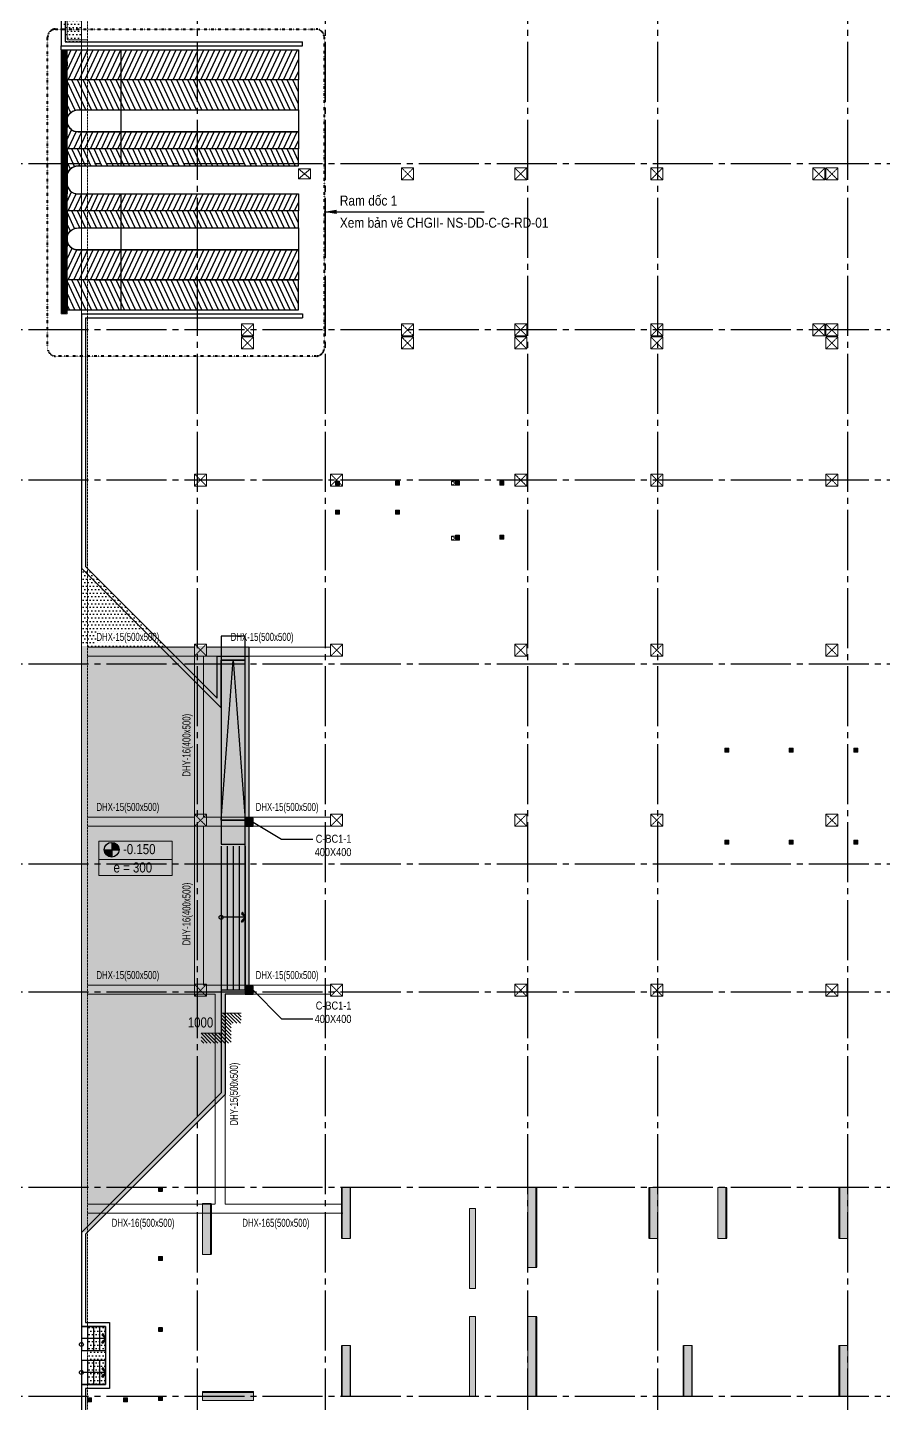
# Model space of a CAD drawing. Header units: millimetres. Extents: x 397144 to 10081729, y 99180 to 1327802.
# Drawn here: x 4979546 to 5022320, y 480210 to 548975 of the extents above; entities that cross this region are included whole.
import ezdxf
from ezdxf.enums import TextEntityAlignment as Align

# ---------------------------------------------------------------- set-up
doc = ezdxf.new("R2010")
doc.units = ezdxf.units.MM
for name, pattern in [('CHG_XX_Cot_Tang 1$0$CENTER', [20.2, 12.7, -2.5, 2.5, -2.5]), ('CHG_XX_Cot_Tang 1$0$CENTER2', [28.575, 19.05, -3.175, 3.175, -3.175]), ('CHG_XX_Cot_Tang 1$0$HIDDEN', [0.375, 0.25, -0.125]), ('CHG_XX_Cot_Tang 1$0$MB_Luoi truc$0$HTT Hidden 21', [3, 2, -1]), ('CHG_XX_Damsan_Tang 1_-0.150$0$HIDDEN', [0.375, 0.25, -0.125]), ('CHG_XX_Luoi truc$0$MB_Luoi truc$0$Center101', [13, 10, -1, 1, -1]), ('DIVIDE2', [15.875, 6.35, -3.175, 0, -3.175, 0, -3.175])]:
    doc.linetypes.add(name, pattern=pattern)
doc.layers.get('0').update_dxf_attribs({"linetype": 'CONTINUOUS'})
for name, color, linetype, lineweight in [('$0$DBAO', 3, 'CONTINUOUS', 13), ('$0$TTP-TEXT', 30, 'CONTINUOUS', 5), ("'S_General_Dim_1", 1, 'CONTINUOUS', 18), ("'S_General_Dim_Internal", 1, 'CONTINUOUS', 18), ("'S_General_Divide_3 Intermediate", 3, 'DIVIDE2', 40), ("'S_General_Text_2_Normal", 2, 'CONTINUOUS', 25), ('Ap0202_T', 141, 'CONTINUOUS', 25), ('Ap0310_PSS', 130, 'CONTINUOUS', 18), ('Ap0311_H', 8, 'CONTINUOUS', 15), ("CHG_XX_Cot_Tang 1$0$'S_Steel_Cont_2 Normal", 2, 'CONTINUOUS', 25), ("CHG_XX_Cot_Tang 1$0$'S_Steel_Cont_2 Normal_Plate", 150, 'CONTINUOUS', 15), ('CHG_XX_Cot_Tang 1$0$Cot thep', 51, 'CONTINUOUS', 15), ('CHG_XX_Cot_Tang 1$0$Net thay Tuong', 3, 'CONTINUOUS', 20), ('CHG_XX_Cot_Tang 1$0$NS-Pier', 150, 'CONTINUOUS', 9), ('CHG_XX_Cot_Tang 1$0$NS-Pier @ 1', 150, 'CONTINUOUS', 9), ('CHG_XX_Cot_Tang 1$0$NS-Pier @ 100', 150, 'CONTINUOUS', 9), ('CHG_XX_Cot_Tang 1$0$NS-Pier @ 150', 150, 'CONTINUOUS', 9), ('CHG_XX_Cot_Tang 1$0$NS-Pier @ 200', 150, 'CONTINUOUS', 9), ('CHG_XX_Cot_Tang 1$0$NS-Pier @ 350', 150, 'CONTINUOUS', 9), ('CHG_XX_Cot_Tang 1$0$S_Concrete_Cont_2 Normal', 2, 'CONTINUOUS', 13), ("CHG_XX_Damsan_Tang 1_-0.150$0$'S_Concrete_Cont_2 Normal", 2, 'CONTINUOUS', 13), ("CHG_XX_Damsan_Tang 1_-0.150$0$'S_General_Hidden_1 Thin", 1, 'CHG_XX_Damsan_Tang 1_-0.150$0$HIDDEN', 18), ('CHG_XX_Damsan_Tang 1_-0.150$0$DBAO', 3, 'CONTINUOUS', 13), ('CHG_XX_Damsan_Tang 1_-0.150$0$tam cap ram', 8, 'CONTINUOUS', 5), ('TEXT', 7, 'CONTINUOUS', 15)]:
    doc.layers.add(name, color=color, linetype=linetype, lineweight=lineweight)
for name, color, linetype in [('$0$GHI CHU', 7, 'CONTINUOUS'), ("CHG_XX_Cot_Tang 1$0$'S_Concrete_Center_1", 8, 'CHG_XX_Cot_Tang 1$0$CENTER2'), ("CHG_XX_Cot_Tang 1$0$'S_Steel_ Bold", 8, 'CONTINUOUS'), ('CHG_XX_Cot_Tang 1$0$mb_cot tang 1-3$0$Concrete Line', 6, 'CONTINUOUS'), ('CHG_XX_Cot_Tang 1$0$Vach VH3', 3, 'CONTINUOUS'), ("CHG_XX_Damsan_Tang 1_-0.150$0$'S_General_Hatch_8", 8, 'CONTINUOUS'), ('CHG_XX_Luoi truc$0$Grid', 34, 'CONTINUOUS'), ('CHG_XX_Luoi truc$0$Grid Line', 8, 'CHG_XX_Luoi truc$0$MB_Luoi truc$0$Center101'), ('dim', 1, 'CONTINUOUS'), ('TEXT P X', 1, 'CONTINUOUS')]:
    doc.layers.add(name, color=color, linetype=linetype)
doc.styles.add('$0$TTP-HelCon', font='VHELVCN_0.TTF')
doc.styles.add('arial', font='arial.ttf')
doc.styles.add('CHG_XX_Luoi truc$0$MB_Luoi truc$0$Grid A-F$0$VNI-HelveCB', font='VHELVCB_0.TTF')
doc.styles.add('ISOCP', font='Isocp.shx', dxfattribs={"bigfont": 'as_sym.shx'})
doc.styles.add('Star-HelCon', font='VHELVCN_0.TTF')
doc.styles.add('TTP-HelCon', font='VHELVCN_0.TTF')
doc.dimstyles.new('RHE_50', dxfattribs={"dimscale": 50, "dimtxt": 2.5, "dimasz": 1, "dimexe": 0, "dimexo": 0, "dimgap": 0.75, "dimtad": 1, "dimdec": 0, "dimrnd": 10, "dimzin": 9, "dimdsep": 46, "dimtxsty": 'arial', "dimblk1": 'DIMDOT', "dimblk2": 'DIMDOT', "dimsah": 1, "dimcen": 2, "dimdle": 3, "dimclre": 8, "dimclrt": 51, "dimadec": 0, "dimazin": 0, "dimtfac": 1, "dimtdec": 0, "dimtix": 1, "dimtmove": 2, "dimatfit": 3, "dimldrblk": 'DIMPIJL', "dimfxl": 1, "dimtvp": 1.8, "dimtolj": 1, "dimtzin": 0, "dimarcsym": 0})

# ---------------------------------------------------------------- blocks, each defined once
blk = doc.blocks.new('CHG_XX_Cot_Tang 1$0$HoBoi_C600x600')
at = {"layer": 'CHG_XX_Cot_Tang 1$0$NS-Pier', "linetype": 'CHG_XX_Cot_Tang 1$0$MB_Luoi truc$0$HTT Hidden 21'}
for p, q in [((300, 300), (-300, -300)), ((-300, 300), (300, -300))]:
    blk.add_line(p, q, dxfattribs=at)
at = {"layer": 'CHG_XX_Cot_Tang 1$0$NS-Pier'}
blk.add_lwpolyline([(300, -300), (300, 300), (-300, 300), (-300, -300)], close=True, dxfattribs=at)
blk = doc.blocks.new('*U882')
at = {"layer": 'CHG_XX_Cot_Tang 1$0$NS-Pier @ 1'}
h = blk.add_hatch(color=256, dxfattribs=at)
h.dxf.hatch_style = 1
h.paths.add_polyline_path([(400, 0), (0, 0), (0, -2550), (400, -2550)])
at = {"layer": 'CHG_XX_Cot_Tang 1$0$NS-Pier @ 100'}
h = blk.add_hatch(color=256, dxfattribs=at)
h.dxf.hatch_style = 1
h.paths.add_polyline_path([(400, 0), (0, 0), (0, -2550), (400, -2550)])
at = {"layer": 'CHG_XX_Cot_Tang 1$0$NS-Pier @ 150'}
h = blk.add_hatch(color=256, dxfattribs=at)
h.dxf.hatch_style = 1
h.paths.add_polyline_path([(400, 0), (0, 0), (0, -2550), (400, -2550)])
at = {"layer": 'CHG_XX_Cot_Tang 1$0$NS-Pier @ 200'}
h = blk.add_hatch(color=256, dxfattribs=at)
h.dxf.hatch_style = 1
h.paths.add_polyline_path([(400, 0), (0, 0), (0, -2550), (400, -2550)])
at = {"layer": 'CHG_XX_Cot_Tang 1$0$NS-Pier @ 350'}
h = blk.add_hatch(color=256, dxfattribs=at)
h.dxf.hatch_style = 1
h.paths.add_polyline_path([(400, 0), (0, 0), (0, -2550), (400, -2550)])
blk = doc.blocks.new('CHG_XX_Cot_Tang 1$0$Block A_C450x2250')
at = {"layer": 'CHG_XX_Cot_Tang 1$0$NS-Pier', "color": 9, "linetype": 'CHG_XX_Cot_Tang 1$0$MB_Luoi truc$0$HTT Hidden 21'}
blk.add_lwpolyline([(0, 0), (-50, 0), (-50, -2550), (0, -2550)], dxfattribs=at)
at = {"layer": 'CHG_XX_Cot_Tang 1$0$NS-Pier'}
blk.add_lwpolyline([(400, -2550), (0, -2550), (0, 0), (400, 0)], close=True, dxfattribs=at)
blk.add_blockref('*U882', (0, 0), dxfattribs=at)
blk = doc.blocks.new('CHG_XX_Cot_Tang 1$0$300x9400')
at = {"layer": 'CHG_XX_Cot_Tang 1$0$NS-Pier'}
h = blk.add_hatch(color=5, dxfattribs=at)
h.dxf.hatch_style = 1
h.paths.add_polyline_path([(0, -4000), (300, -4000), (300, 0), (0, 0)])
h.paths.add_polyline_path([(300, -5400), (0, -5400), (0, -9400), (300, -9400)])
for points in [[(300, 0), (0, 0), (0, -4000), (300, -4000)], [(300, -5400), (0, -5400), (0, -9400), (300, -9400)]]:
    blk.add_lwpolyline(points, close=True, dxfattribs=at)
blk = doc.blocks.new('*U883')
at = {"layer": 'CHG_XX_Cot_Tang 1$0$NS-Pier @ 1'}
h = blk.add_hatch(color=256, dxfattribs=at)
h.dxf.hatch_style = 1
h.paths.add_polyline_path([(200, 0), (-200, 0), (-200, -2550), (200, -2550)])
at = {"layer": 'CHG_XX_Cot_Tang 1$0$NS-Pier @ 100'}
h = blk.add_hatch(color=256, dxfattribs=at)
h.dxf.hatch_style = 1
h.paths.add_polyline_path([(200, 0), (-200, 0), (-200, -2550), (200, -2550)])
at = {"layer": 'CHG_XX_Cot_Tang 1$0$NS-Pier @ 150'}
h = blk.add_hatch(color=256, dxfattribs=at)
h.dxf.hatch_style = 1
h.paths.add_polyline_path([(200, 0), (-200, 0), (-200, -2550), (200, -2550)])
at = {"layer": 'CHG_XX_Cot_Tang 1$0$NS-Pier @ 200'}
h = blk.add_hatch(color=256, dxfattribs=at)
h.dxf.hatch_style = 1
h.paths.add_polyline_path([(200, 0), (-200, 0), (-200, -2550), (200, -2550)])
at = {"layer": 'CHG_XX_Cot_Tang 1$0$NS-Pier @ 350'}
h = blk.add_hatch(color=256, dxfattribs=at)
h.dxf.hatch_style = 1
h.paths.add_polyline_path([(200, 0), (-200, 0), (-200, -2550), (200, -2550)])
blk = doc.blocks.new('CHG_XX_Cot_Tang 1$0$400x2250_cen')
at = {"layer": 'CHG_XX_Cot_Tang 1$0$NS-Pier', "color": 9, "linetype": 'CHG_XX_Cot_Tang 1$0$MB_Luoi truc$0$HTT Hidden 21'}
for points in [[(-200, 0), (-225, 0), (-225, -2550), (-200, -2550)], [(200, 0), (225, 0), (225, -2550), (200, -2550)]]:
    blk.add_lwpolyline(points, dxfattribs=at)
at = {"layer": 'CHG_XX_Cot_Tang 1$0$NS-Pier'}
blk.add_lwpolyline([(200, -2550), (-200, -2550), (-200, 0), (200, 0)], close=True, dxfattribs=at)
blk.add_blockref('*U883', (0, 0), dxfattribs=at)
blk = doc.blocks.new('*U869')
at = {"layer": "CHG_XX_Cot_Tang 1$0$'S_Steel_ Bold", "linetype": 'CHG_XX_Cot_Tang 1$0$CENTER', "ltscale": 0.05}
for p, q in [((-13, 0), (13, 0)), ((0, 13), (0, -13))]:
    blk.add_line(p, q, dxfattribs=at)
at = {"layer": "CHG_XX_Cot_Tang 1$0$'S_Steel_ Bold", "color": 1}
blk.add_circle((0, 0), 7, dxfattribs=at)
blk = doc.blocks.new('CHG_XX_Cot_Tang 1$0$A$C42BB3C5E')
at = {"color": 8, "linetype": 'CHG_XX_Cot_Tang 1$0$MB_Luoi truc$0$HTT Hidden 21'}
blk.add_lwpolyline([(-75, -113), (125, -113), (125, 87), (-75, 87)], close=True, dxfattribs=at)
at = {"layer": "CHG_XX_Cot_Tang 1$0$'S_Concrete_Center_1"}
for p, q in [((25, 63), (25, -88)), ((125, -13), (-83, -13))]:
    blk.add_line(p, q, dxfattribs=at)
at = {"layer": "CHG_XX_Cot_Tang 1$0$'S_Steel_Cont_2 Normal"}
blk.add_lwpolyline([(-37, -15, 0.414214), (-43, -21), (-43, -50), (-50, -50), (-50, 25), (-43, 25), (-43, -4, 0.414214), (-37, -10), (87, -10, 0.414214), (93, -4), (93, 25), (100, 25), (100, -50), (93, -50), (93, -21, 0.414214), (87, -15)], format="xyb", close=True, dxfattribs=at)
at = {"layer": "CHG_XX_Cot_Tang 1$0$'S_Steel_Cont_2 Normal_Plate"}
blk.add_lwpolyline([(115, 45), (115, -70), (-65, -70), (-65, 45)], close=True, dxfattribs=at)
at = {"layer": "CHG_XX_Cot_Tang 1$0$'S_Steel_ Bold"}
for p in [(-10, 20), (60, 20)]:
    blk.add_blockref('*U869', p, dxfattribs=at)
at = {"layer": "CHG_XX_Cot_Tang 1$0$'S_Steel_ Bold", "xscale": -1, "rotation": 180}
for p in [(-10, -45), (60, -45)]:
    blk.add_blockref('*U869', p, dxfattribs=at)
blk = doc.blocks.new('CHG_XX_Cot_Tang 1$0$net pergola')
at = {"layer": 'CHG_XX_Cot_Tang 1$0$Net thay Tuong'}
for p in [(1857, -28887), (1857, -32337), (1857, -35887), (1857, -39337)]:
    blk.add_blockref('CHG_XX_Cot_Tang 1$0$A$C42BB3C5E', p, dxfattribs=at)
blk = doc.blocks.new('CHG_XX_Cot_Tang 1$0$cot thong gio')
at = {"layer": 'CHG_XX_Cot_Tang 1$0$S_Concrete_Cont_2 Normal', "color": 3, "ltscale": 0.8}
blk.add_lwpolyline([(-100, -70), (100, -70), (100, 130), (-100, 130)], close=True, dxfattribs=at)
blk.add_solid([(-100, 130), (-100, -70), (100, 130), (100, -70)], dxfattribs=at)
blk = doc.blocks.new('*U875')
at = {"layer": 'CHG_XX_Luoi truc$0$Grid Line'}
blk.add_line((0, 0), (0, 608), dxfattribs=at)
at = {"layer": 'CHG_XX_Luoi truc$0$Grid', "lineweight": -2, "style": 'CHG_XX_Luoi truc$0$MB_Luoi truc$0$Grid A-F$0$VNI-HelveCB'}
for tag, p in [('GRIDSUB', (0, 617)), ('GRID', (0, -9))]:
    blk.add_attdef(tag, text='', height=5, dxfattribs=at).set_placement(p, align=Align.MIDDLE)
blk = doc.blocks.new('*U880')
at = {"layer": 'CHG_XX_Luoi truc$0$Grid Line'}
blk.add_line((0, 0), (0, 608), dxfattribs=at)
at = {"layer": 'CHG_XX_Luoi truc$0$Grid', "lineweight": -2, "style": 'CHG_XX_Luoi truc$0$MB_Luoi truc$0$Grid A-F$0$VNI-HelveCB'}
for tag, p in [('GRIDSUB', (0, 617)), ('GRID', (0, -9))]:
    blk.add_attdef(tag, text='', height=5, dxfattribs=at).set_placement(p, align=Align.MIDDLE)
blk = doc.blocks.new('*U877')
at = {"layer": 'CHG_XX_Luoi truc$0$Grid Line'}
blk.add_line((0, 0), (0, 438), dxfattribs=at)
at = {"layer": 'CHG_XX_Luoi truc$0$Grid', "lineweight": -2, "style": 'CHG_XX_Luoi truc$0$MB_Luoi truc$0$Grid A-F$0$VNI-HelveCB'}
for tag, p in [('GRIDSUB', (0, 447)), ('GRID', (0, -9))]:
    blk.add_attdef(tag, text='', height=5, dxfattribs=at).set_placement(p, align=Align.MIDDLE)
blk = doc.blocks.new('CHG_XX_Luoi truc')
at = {"layer": 'CHG_XX_Luoi truc$0$Grid', "xscale": 300, "yscale": 300, "zscale": 300}
for name, p in [('*U875', (38150, -12747)), ('*U875', (44550, -12747)), ('*U875', (54650, -12747)), ('*U880', (61150, -12747)), ('*U875', (70650, -12747))]:
    blk.add_blockref(name, p, dxfattribs=at)
at = {"layer": 'CHG_XX_Luoi truc$0$Grid', "xscale": 300.0000000000013, "yscale": 300.0000000000013, "zscale": 300.0000000000013, "rotation": 90}
for p in [(110703, 73850), (110703, 65550), (110703, 58050), (110703, 48850), (110703, 38850), (110703, 32450), (110703, 22700), (110703, 12250)]:
    blk.add_blockref('*U877', p, dxfattribs=at)
blk = doc.blocks.new('CHG_XX_Cot_Tang 1')
at = {"layer": 'CHG_XX_Cot_Tang 1$0$NS-Pier', "true_color": 0x139b48}
h = blk.add_hatch(color=114, dxfattribs=at)
h.dxf.hatch_style = 1
h.paths.add_polyline_path([(54650, 18700), (55050, 18700), (55050, 22700), (54650, 22700)])
h.paths.add_polyline_path([(55050, 16250), (54650, 16250), (54650, 12250), (55050, 12250)])
at = {"layer": 'CHG_XX_Cot_Tang 1$0$NS-Pier'}
for p, q in [((43800.1, 73600), (43200.1, 73100)), ((43800.1, 73100), (43200.1, 73600)), ((50848.5, 58000), (51248.5, 57800)), ((50848.5, 57800), (51248.5, 58000)), ((50848.5, 55250), (51248.5, 55050)), ((50848.5, 55050), (51248.5, 55250))]:
    blk.add_line(p, q, dxfattribs=at)
at = {"layer": 'CHG_XX_Cot_Tang 1$0$NS-Pier', "linetype": 'Continuous', "ltscale": 5}
blk.add_lwpolyline([(-300, 85450), (-10900, 85450), (-10900, 163400), (99639.2, 163400), (106050, 158254.3), (106050, -6022), (103575.5, -9000), (32350, -9000), (32350, 84050), (-300, 84050)], close=True, dxfattribs=at)
at = {"layer": 'CHG_XX_Cot_Tang 1$0$NS-Pier', "linetype": 'CHG_XX_Cot_Tang 1$0$HIDDEN', "ltscale": 5}
blk.add_lwpolyline([(32650, 84350), (0, 84350), (0, 85750), (-10600, 85750), (-10600, 163100), (99533.7, 163100), (105750, 158110.4), (105750, -5913.6), (103434.7, -8700), (32650, -8700), (32650, 84350), (32650, -8700), (103404.7, -8700)], dxfattribs=at)
at = {"layer": 'CHG_XX_Cot_Tang 1$0$NS-Pier'}
for points in [[(43200.1, 73100), (43200.1, 73600), (43800.1, 73600), (43800.1, 73100)], [(50848.5, 58000), (50848.5, 57800), (51248.5, 57800), (51248.5, 58000)], [(50848.5, 55250), (50848.5, 55050), (51248.5, 55050), (51248.5, 55250)], [(54650, 18700), (54650, 22700), (55050, 22700), (55050, 18700)], [(54650, 12250), (54650, 16250), (55050, 16250), (55050, 12250)]]:
    blk.add_lwpolyline(points, close=True, dxfattribs=at)
at = {"layer": 'CHG_XX_Cot_Tang 1$0$NS-Pier', "color": 9, "linetype": 'CHG_XX_Cot_Tang 1$0$MB_Luoi truc$0$HTT Hidden 21'}
for points in [[(55050, 22700), (55100, 22700), (55100, 18700), (55050, 18700)], [(55050, 16250), (55100, 16250), (55100, 12250), (55050, 12250)]]:
    blk.add_lwpolyline(points, dxfattribs=at)
at = {"layer": 'CHG_XX_Cot_Tang 1$0$Vach VH3'}
for p, q in [((31332.7, 81450), (31333, 79750)), ((31532.8, 81250), (31533, 79950)), ((31533, 79950), (43400, 79950.2)), ((43400, 79750.2), (43400, 79950)), ((31332.7, 79750), (43400, 79750.2)), ((32350, 66350), (32350, 53646.9)), ((32350, 66349.8), (43400, 66349.8)), ((32550, 66149.8), (32550, 53729.7)), ((32550, 66149.8), (43400, 66149.8)), ((43400, 66349.8), (43400, 66149.8)), ((32350, 53646.9), (39330, 46666.9)), ((32550, 53729.7), (39130, 47149.7)), ((39130, 49250), (40730, 49250)), ((39130, 47149.7), (39130, 49250)), ((39330, 49050), (40530, 49050)), ((39330, 46666.9), (39330, 49050)), ((40530, 32548.5), (40530, 49050)), ((40727.7, 32348.5), (40730, 49250)), ((40530, 32548.5), (39329, 32548.5)), ((39329, 32548.5), (39329, 27422.6)), ((39529, 32348.5), (39529, 27339.8)), ((40727.7, 32348.5), (39529, 32348.5)), ((39329, 27422.6), (32350, 20443.7)), ((39529, 27339.8), (32550, 20360.8)), ((32350, 20443.7), (32350, 15750)), ((32550, 20360.8), (32550, 15950)), ((32550, 15950), (33750, 15950)), ((33750, 15950), (33750, 12650)), ((32350, 15750), (33550, 15750)), ((33550, 15750), (33550, 12850)), ((33550, 12850), (32350, 12850)), ((32350, 12850), (32350, -2000)), ((32550, 12650), (32550, -1800)), ((33750, 12650), (32550, 12650))]:
    blk.add_line(p, q, dxfattribs=at)
at = {"layer": 'CHG_XX_Cot_Tang 1$0$Cot thep'}
blk.add_blockref('CHG_XX_Cot_Tang 1$0$net pergola', (34418.2, 51500), dxfattribs=at)
at = {"layer": 'CHG_XX_Cot_Tang 1$0$mb_cot tang 1-3$0$Concrete Line'}
for name, p in [('CHG_XX_Cot_Tang 1$0$HoBoi_C600x600', (48650, 73350)), ('CHG_XX_Cot_Tang 1$0$HoBoi_C600x600', (54300, 73350)), ('CHG_XX_Cot_Tang 1$0$HoBoi_C600x600', (61100, 73350)), ('CHG_XX_Cot_Tang 1$0$HoBoi_C600x600', (69200, 73350)), ('CHG_XX_Cot_Tang 1$0$HoBoi_C600x600', (69850, 73350)), ('CHG_XX_Cot_Tang 1$0$HoBoi_C600x600', (40650, 65550)), ('CHG_XX_Cot_Tang 1$0$HoBoi_C600x600', (48650, 65550)), ('CHG_XX_Cot_Tang 1$0$HoBoi_C600x600', (54300, 65550)), ('CHG_XX_Cot_Tang 1$0$HoBoi_C600x600', (61100, 65550)), ('CHG_XX_Cot_Tang 1$0$HoBoi_C600x600', (69200, 65550)), ('CHG_XX_Cot_Tang 1$0$HoBoi_C600x600', (69850, 65550)), ('CHG_XX_Cot_Tang 1$0$HoBoi_C600x600', (40650, 64900)), ('CHG_XX_Cot_Tang 1$0$HoBoi_C600x600', (48650, 64900)), ('CHG_XX_Cot_Tang 1$0$HoBoi_C600x600', (54300, 64900)), ('CHG_XX_Cot_Tang 1$0$HoBoi_C600x600', (61100, 64900)), ('CHG_XX_Cot_Tang 1$0$HoBoi_C600x600', (69850, 64900)), ('CHG_XX_Cot_Tang 1$0$HoBoi_C600x600', (38300, 58050)), ('CHG_XX_Cot_Tang 1$0$HoBoi_C600x600', (45100, 58050)), ('CHG_XX_Cot_Tang 1$0$HoBoi_C600x600', (54300, 58050)), ('CHG_XX_Cot_Tang 1$0$HoBoi_C600x600', (61100, 58050)), ('CHG_XX_Cot_Tang 1$0$HoBoi_C600x600', (69850, 58050)), ('CHG_XX_Cot_Tang 1$0$HoBoi_C600x600', (38300, 49550)), ('CHG_XX_Cot_Tang 1$0$HoBoi_C600x600', (45100, 49550)), ('CHG_XX_Cot_Tang 1$0$HoBoi_C600x600', (54300, 49550)), ('CHG_XX_Cot_Tang 1$0$HoBoi_C600x600', (61100, 49550)), ('CHG_XX_Cot_Tang 1$0$HoBoi_C600x600', (69850, 49550)), ('CHG_XX_Cot_Tang 1$0$HoBoi_C600x600', (38300, 41050)), ('CHG_XX_Cot_Tang 1$0$HoBoi_C600x600', (45100, 41050)), ('CHG_XX_Cot_Tang 1$0$HoBoi_C600x600', (54300, 41050)), ('CHG_XX_Cot_Tang 1$0$HoBoi_C600x600', (61100, 41050)), ('CHG_XX_Cot_Tang 1$0$HoBoi_C600x600', (69850, 41050)), ('CHG_XX_Cot_Tang 1$0$HoBoi_C600x600', (38300, 32550)), ('CHG_XX_Cot_Tang 1$0$HoBoi_C600x600', (45100, 32550)), ('CHG_XX_Cot_Tang 1$0$HoBoi_C600x600', (54300, 32550)), ('CHG_XX_Cot_Tang 1$0$HoBoi_C600x600', (61100, 32550)), ('CHG_XX_Cot_Tang 1$0$HoBoi_C600x600', (69850, 32550)), ('CHG_XX_Cot_Tang 1$0$300x9400', (51750, 21650))]:
    blk.add_blockref(name, p, dxfattribs=at)
at = {"layer": 'CHG_XX_Cot_Tang 1$0$NS-Pier'}
for name, p in [('CHG_XX_Luoi truc', (0, 0)), ('CHG_XX_Cot_Tang 1$0$Block A_C450x2250', (60750, 22700)), ('CHG_XX_Cot_Tang 1$0$Block A_C450x2250', (70250, 22700)), ('CHG_XX_Cot_Tang 1$0$400x2250_cen', (62651, 14800)), ('CHG_XX_Cot_Tang 1$0$Block A_C450x2250', (70250, 14800))]:
    blk.add_blockref(name, p, dxfattribs=at)
at = {"layer": 'CHG_XX_Cot_Tang 1$0$NS-Pier', "xscale": -1}
for p in [(64550, 22700), (38800, 21900)]:
    blk.add_blockref('CHG_XX_Cot_Tang 1$0$Block A_C450x2250', p, dxfattribs=at)
at = {"layer": 'CHG_XX_Cot_Tang 1$0$NS-Pier', "xscale": -1, "rotation": 90}
blk.add_blockref('CHG_XX_Cot_Tang 1$0$Block A_C450x2250', (38400, 12450), dxfattribs=at)
at = {"layer": 'CHG_XX_Cot_Tang 1$0$S_Concrete_Cont_2 Normal'}
for p in [(45148.3, 57870), (48148.3, 57870), (51148.3, 57870), (53350, 57870.7), (45150, 56420), (48150, 56420), (51148.5, 55169.4), (53350, 55169.7), (64600, 44519.5), (67824, 44519.5), (71048, 44519.5), (64599.9, 39920), (67823.9, 39920), (71045.1, 39919.6), (32750, 12059.6), (34550, 12059.2)]:
    blk.add_blockref('CHG_XX_Cot_Tang 1$0$cot thong gio', p, dxfattribs=at)
at = {"layer": 'CHG_XX_Cot_Tang 1$0$Vach VH3', "color": 8, "linetype": 'CHG_XX_Cot_Tang 1$0$MB_Luoi truc$0$HTT Hidden 21'}
for p in [(45575, 22700), (45577.5, 14800)]:
    blk.add_blockref('CHG_XX_Cot_Tang 1$0$400x2250_cen', p, dxfattribs=at)
blk = doc.blocks.new('*U789')
at = {"layer": 'CHG_XX_Damsan_Tang 1_-0.150$0$tam cap ram'}
h = blk.add_hatch(dxfattribs=at)
h.set_pattern_fill('LINE10', color=256, scale=50, angle=90, style=0, pattern_type=2)
h.set_pattern_definition([(90, (0, 100), (-50, 3e-15), [])])
h.paths.add_polyline_path([(50, 50), (13150, 50), (13150, 250), (50, 250)])
for points in [[(0, 0), (13200, 0), (13200, 300), (0, 300)], [(50, 50), (13150, 50), (13150, 250), (50, 250)]]:
    blk.add_lwpolyline(points, close=True, dxfattribs=at)
blk = doc.blocks.new('CHG_XX_Damsan_Tang 1_-0.150')
at = {"layer": "CHG_XX_Damsan_Tang 1_-0.150$0$'S_General_Hatch_8", "ltscale": 0.8}
h = blk.add_hatch(dxfattribs=at)
h.set_pattern_fill('DOTS', color=256, scale=111)
h.set_pattern_definition([(0, (-31066.04, -84687.33), (88.10625, 176.2125), [0, -176.2125])])
h.paths.add_polyline_path([(31532.98635, 79950.03626), (32350, 79950.04644), (32350, 84050.00004), (31332.71481, 84049.99973)])
h = blk.add_hatch(dxfattribs=at)
h.set_pattern_fill('_USER', color=256, scale=250, angle=65, pattern_type=0)
h.set_pattern_definition([(65, (-12354.3, 165298.17), (-226.57695, 105.65457), [])])
h.paths.add_polyline_path([(31632.59811, 79550), (43200, 79550), (43200, 78050), (31632.59811, 78050)])
h = blk.add_hatch(dxfattribs=at)
h.set_pattern_fill('_USER', color=256, scale=250, angle=65, pattern_type=0)
h.set_pattern_definition([(295, (-12354.3, -9198.17), (-226.57695, -105.65457), [])])
edge = h.paths.add_edge_path()
edge.add_arc((32182.59811, 76000), 550, 90, 180, ccw=False)
edge.add_line((32182.59811, 76550), (43200, 76550))
edge.add_line((43200, 76550), (43200, 78050))
edge.add_line((43200, 78050), (31632.59811, 78050))
edge.add_line((31632.59811, 78050), (31632.59811, 76000))
h = blk.add_hatch(dxfattribs=at)
h.set_pattern_fill('_USER', color=256, scale=250, angle=65, pattern_type=0)
h.set_pattern_definition([(65, (-12354.3, 161848.17), (-226.57695, 105.65457), [])])
edge = h.paths.add_edge_path()
edge.add_arc((32182.59811, 76000), 550, 180, 270)
edge.add_line((32182.59811, 75450), (43200, 75450))
edge.add_line((43200, 75450), (43200, 74600))
edge.add_line((43200, 74600), (31632.59811, 74600))
edge.add_line((31632.59811, 74600), (31632.59811, 76000))
h = blk.add_hatch(dxfattribs=at)
h.set_pattern_fill('_USER', color=256, scale=250, angle=65, pattern_type=0)
h.set_pattern_definition([(295, (-12354.3, -12648.17), (-226.57695, -105.65457), [])])
edge = h.paths.add_edge_path()
edge.add_arc((32182.59811, 73200), 550, 90, 180, ccw=False)
edge.add_line((32182.59811, 73750), (43200, 73750))
edge.add_line((43200, 73750), (43200, 74600))
edge.add_line((43200, 74600), (31632.59811, 74600))
edge.add_line((31632.59811, 74600), (31632.59811, 73200))
h = blk.add_hatch(dxfattribs=at)
h.set_pattern_fill('_USER', color=256, scale=250, angle=65, pattern_type=0)
h.set_pattern_definition([(65, (-12354.3, 158748.17), (-226.57695, 105.65457), [])])
edge = h.paths.add_edge_path()
edge.add_arc((32182.59811, 72900), 550, 180, 270)
edge.add_line((32182.59811, 72350), (43200, 72350))
edge.add_line((43200, 72350), (43200, 71500))
edge.add_line((43200, 71500), (31632.59811, 71500))
edge.add_line((31632.59811, 71500), (31632.59811, 72900))
h = blk.add_hatch(dxfattribs=at)
h.set_pattern_fill('_USER', color=256, scale=250, angle=65, pattern_type=0)
h.set_pattern_definition([(295, (-12354.3, -15748.17), (-226.57695, -105.65457), [])])
edge = h.paths.add_edge_path()
edge.add_arc((32182.59811, 70100), 550, 90, 180, ccw=False)
edge.add_line((32182.59811, 70650), (43200, 70650))
edge.add_line((43200, 70650), (43200, 71500))
edge.add_line((43200, 71500), (31632.59811, 71500))
edge.add_line((31632.59811, 71500), (31632.59811, 70100))
h = blk.add_hatch(dxfattribs=at)
h.set_pattern_fill('_USER', color=256, scale=250, angle=65, pattern_type=0)
h.set_pattern_definition([(65, (-12354.3, 155298.17), (-226.57695, 105.65457), [])])
edge = h.paths.add_edge_path()
edge.add_arc((32182.59811, 70100), 550, 180, 270)
edge.add_line((32182.59811, 69550), (43200, 69550))
edge.add_line((43200, 69550), (43200, 68050))
edge.add_line((43200, 68050), (31632.59811, 68050))
edge.add_line((31632.59811, 68050), (31632.59811, 70100))
h = blk.add_hatch(dxfattribs=at)
h.set_pattern_fill('_USER', color=256, scale=250, angle=65, pattern_type=0)
h.set_pattern_definition([(295, (-12354.3, -19198.17), (-226.57695, -105.65457), [])])
h.paths.add_polyline_path([(31632.59811, 66550), (43200, 66550), (43200, 68050), (31632.59811, 68050)])
h = blk.add_hatch(dxfattribs=at)
h.set_pattern_fill('DOTS', color=256, scale=111)
h.paths.add_polyline_path([(36529.70809, 49750), (32650, 53629.72248), (32350, 53629.72248), (32350, 49794.92236)])
h = blk.add_hatch(dxfattribs=at)
h.set_pattern_fill('DOTS', color=256, scale=111)
h.paths.add_polyline_path([(32650, 53346.87925), (32650, 49750), (36246.8659, 49750)])
h = blk.add_hatch(dxfattribs=at)
h.set_pattern_fill('ANGLE', color=256)
h.set_pattern_definition([(0, (0, 0), (0, 6.985), [5.08, -1.905]), (90, (0, 0), (-6.985, 4e-16), [5.08, -1.905])])
edge = h.paths.add_edge_path()
edge.add_line((32650, 20602.22901), (39529.03044, 27339.80627))
edge.add_line((39529.03044, 27339.80627), (39529.03045, 32348.56651))
edge.add_line((39529.03045, 32348.56651), (40727.67762, 32348.84421))
edge.add_line((40727.67762, 32348.84421), (40727.67762, 49750))
edge.add_line((40727.67762, 49750), (32350, 49750))
edge.add_line((32350, 49750), (32350, 20442.00553))
edge.add_line((32350, 20442.00553), (32650, 20460.80798))
edge.add_line((32650, 20460.80798), (39529.03045, 27339.80628))
h = blk.add_hatch(dxfattribs=at)
h.set_pattern_fill('DOTS', color=256, scale=111)
h.paths.add_polyline_path([(39529.03045, 27339.80628), (39529.03044, 27339.80627), (39529.03045, 32348.56651), (40727.67762, 32348.84421), (40727.67762, 49750), (32350, 49750), (32350, 20442.00553), (32650, 20460.80798)])
for points in [[(40530.26746, 36199.38857), (40399.62772, 36454.53744), (40352.34804, 36375.68355)], [(40530.26746, 36199.38857), (40399.62805, 35944.23954), (40352.34826, 36023.09337)], [(33550, 15149.99998), (33419.36026, 15405.14885), (33372.08058, 15326.29495)], [(33550, 15149.99998), (33419.36059, 14894.85095), (33372.08081, 14973.70478)], [(33550, 13450.00001), (33419.36026, 13705.14888), (33372.08058, 13626.29498)], [(33550, 13450.00001), (33419.36059, 13194.85097), (33372.08081, 13273.70481)]]:
    blk.add_hatch(color=256, dxfattribs=at).paths.add_polyline_path(points)
h = blk.add_hatch(dxfattribs=at)
h.set_pattern_fill('DOTS', color=256, scale=111)
h.set_pattern_definition([(0, (-30096.1, -150710.13), (88.10625, 176.2125), [0, -176.2125])])
h.paths.add_polyline_path([(32650, 12850.00003), (33550, 12850.00003), (33550, 15749.99996), (32650, 15749.99996)])
at = {"layer": "CHG_XX_Damsan_Tang 1_-0.150$0$'S_Concrete_Cont_2 Normal", "ltscale": 0.8}
for p, q in [((38000.00001, 49700), (36296.86571, 49700)), ((44800.00001, 49700), (38600.00001, 49700)), ((44800.00001, 49700), (40729.99959, 49700)), ((44800.00001, 49250), (40729.99959, 49250)), ((44800.00001, 41199.99264), (40930, 41199.99264)), ((44800.00001, 40749.99264), (40930, 40749.99264)), ((32650, 21403.05933), (45407.68004, 21403.05933))]:
    blk.add_line(p, q, dxfattribs=at)
at = {"layer": "CHG_XX_Damsan_Tang 1_-0.150$0$'S_Concrete_Cont_2 Normal", "ltscale": 10}
for p, q in [((44800.00001, 32348.56651), (39529.03045, 32348.56651)), ((39529.03045, 21852.76398), (39529.03045, 32348.56651)), ((44800.00001, 32798.56651), (40727.73941, 32798.56651)), ((39529.03045, 21852.76398), (45350, 21852.76398))]:
    blk.add_line(p, q, dxfattribs=at)
at = {"layer": "CHG_XX_Damsan_Tang 1_-0.150$0$'S_General_Hatch_8", "ltscale": 0.8}
for p, q in [((31332.59811, 79550), (31332.7149, 79750)), ((31332.59811, 79550), (43199.973, 79550)), ((31632.59811, 78950), (31632.59811, 78750)), ((31632.59811, 73750), (31632.59811, 72350)), ((32182.59811, 73750), (43200, 73750)), ((32182.59811, 72350), (43200.00652, 72350)), ((33052.8421, 68050), (43217.37396, 68050)), ((31632.59811, 66550), (43200.03445, 66550)), ((40729.99959, 49250), (40729.99959, 49700))]:
    blk.add_line(p, q, dxfattribs=at)
for points in [[(31632.59811, 79550), (43200, 79550), (43200, 78050), (31632.59811, 78050)], [(31632.59811, 66550), (43200, 66550), (43200, 68050), (31632.59811, 68050)], [(39330, 49050), (40530, 49050), (40530, 50250), (39330, 50250)], [(39330, 41050), (40530, 41050), (40530, 49050), (39330, 49050)], [(39330, 39850), (40530, 39850), (40530, 41050), (39330, 41050)], [(32350, 14550), (33550, 14550), (33550, 15749.99997), (32350, 15749.99997)], [(32350, 12850.00003), (33550, 12850.00003), (33550, 14049.99999), (32350, 14049.99999)]]:
    blk.add_lwpolyline(points, close=True, dxfattribs=at)
for points in [[(34332.68512, 73750), (34332.68512, 79550.02567)], [(34332.68512, 66550.02567), (34332.68512, 72350)], [(39330, 41050), (39930, 49050), (40530, 41050)], [(39330, 39750), (39330, 32548.58509)], [(39630, 39750), (39630, 32548.56106)], [(39930, 39750), (39930, 32548.53703)], [(40230, 39750), (40230, 32548.513)], [(40530, 39750), (40530, 32548.48905)], [(40530.26746, 36199.38857), (40399.62772, 36454.53744), (40352.34804, 36375.68355), (40530.26746, 36199.38857)], [(40530.26746, 36199.38857), (39330.26746, 36199.47648)], [(40530.26746, 36199.38857), (40399.62805, 35944.23954), (40352.34826, 36023.09337), (40530.26746, 36199.38857)], [(33550, 15149.99998), (32349.97253, 15150.0879)], [(32650, 15749.99997), (32650, 14550)], [(32950, 15749.99997), (32950, 14550)], [(33250, 15749.99997), (33250, 14550)], [(33550, 15149.99998), (33419.36026, 15405.14885), (33372.08058, 15326.29495), (33550, 15149.99998)], [(33550, 15149.99998), (33419.36059, 14894.85095), (33372.08081, 14973.70478), (33550, 15149.99998)], [(32650, 14049.99999), (32650, 12850.00003)], [(32950, 14049.99999), (32950, 12850.00003)], [(33250, 14049.99999), (33250, 12850.00003)], [(33550, 13450.00001), (32349.97253, 13450.08793)], [(33550, 13450.00001), (33419.36026, 13705.14888), (33372.08058, 13626.29498), (33550, 13450.00001)], [(33550, 13450.00001), (33419.36059, 13194.85097), (33372.08081, 13273.70481), (33550, 13450.00001)]]:
    blk.add_lwpolyline(points, dxfattribs=at)
for points in [[(31632.59811, 76000, -0.4142135624), (32182.59811, 76550), (43200, 76550), (43200, 78050), (31632.59811, 78050)], [(31632.59811, 76000, 0.4142135624), (32182.59811, 75450), (43200, 75450), (43200, 74600), (31632.59811, 74600)], [(31632.59811, 73200, -0.4142135624), (32182.59811, 73750), (43200, 73750), (43200, 74600), (31632.59811, 74600)], [(31632.59811, 72900, 0.4142135624), (32182.59811, 72350), (43200, 72350), (43200, 71500), (31632.59811, 71500)], [(31632.59811, 70100, -0.4142135624), (32182.59811, 70650), (43200, 70650), (43200, 71500), (31632.59811, 71500)], [(31632.59811, 70100, 0.4142135624), (32182.59811, 69550), (43200, 69550), (43200, 68050), (31632.59811, 68050)]]:
    blk.add_lwpolyline(points, format="xyb", close=True, dxfattribs=at)
for points in [[(32182.59812, 75450, -1.0000000098), (32182.59811, 76550), (43200, 76550), (43200, 75450), (32182.59811, 75450, -1.0000000098)], [(32182.59812, 69550, -1.0000000098), (32182.59811, 70650), (43200, 70650), (43200, 69550), (32182.59811, 69550, -1.0000000098)]]:
    blk.add_lwpolyline(points, format="xyb", dxfattribs=at)
at = {"layer": "CHG_XX_Damsan_Tang 1_-0.150$0$'S_General_Hatch_8", "color": 1, "ltscale": 0.8}
for points in [[(40530, 40749.99264), (40930, 40749.99264), (40930, 41149.99264), (40530, 41149.99264)], [(40530, 32348.56651), (40930, 32348.56651), (40930, 32748.56651), (40530, 32748.56651)]]:
    blk.add_lwpolyline(points, close=True, dxfattribs=at)
at = {"layer": "CHG_XX_Damsan_Tang 1_-0.150$0$'S_General_Hatch_8", "ltscale": 0.8}
for centre in [(39330.37735, 36199.47648), (32350.08242, 14850.08789), (32350.08242, 13450.08793)]:
    blk.add_circle(centre, 100, dxfattribs=at)
for centre, start, end in [((32182.59811, 73200), 90, 180), ((32182.59811, 72900), 180, 270)]:
    blk.add_arc(centre, 550, start, end, dxfattribs=at)
at = {"layer": "CHG_XX_Damsan_Tang 1_-0.150$0$'S_General_Hatch_8", "color": 1, "ltscale": 0.8}
for points in [[(40530, 40749.99264), (40530, 41149.99264), (40930, 40749.99264), (40930, 41150.32402)], [(40530, 32348.56651), (40530, 32748.56651), (40930, 32348.56651), (40930, 32748.89789)]]:
    blk.add_solid(points, dxfattribs=at)
at = {"layer": "CHG_XX_Damsan_Tang 1_-0.150$0$'S_General_Hidden_1 Thin", "ltscale": 10}
for p, q in [((31632.71481, 80050), (31632.71481, 84050)), ((32650, 80050.00006), (31633.02256, 80050.00006)), ((36296.86571, 49700), (32649.99912, 49700)), ((40729.99959, 49250), (32649.99912, 49250)), ((38000.00001, 41199.99264), (38000.00001, 49250)), ((38450.00001, 41199.99264), (38450.00001, 49250)), ((38000.00001, 41199.99264), (32649.99938, 41199.99264)), ((38000.00001, 40749.99264), (32649.99938, 40749.99264)), ((38000.00001, 32798.56651), (38000.00001, 40749.99264)), ((40930, 41199.99264), (38450.00001, 41199.99264)), ((40930, 40749.99264), (38450.00001, 40749.99264)), ((38450.00001, 32798.26954), (38450.00001, 40749.99264)), ((38000.00001, 32798.56651), (32650.00605, 32798.56651)), ((39029.03045, 32348.56651), (32650.00605, 32348.56651)), ((38450.00001, 32798.26954), (40727.73933, 32797.95655)), ((39029.03045, 21852.76398), (39029.03045, 32348.56651)), ((32650, 21852.76398), (39029.03045, 21852.76398))]:
    blk.add_line(p, q, dxfattribs=at)
at = {"layer": 'CHG_XX_Damsan_Tang 1_-0.150$0$DBAO', "ltscale": 0.8}
for p, q in [((31332.71481, 79750), (31332.71481, 84049.99973)), ((32650, 79750.00006), (31333.02256, 79750.00006))]:
    blk.add_line(p, q, dxfattribs=at)
at = {"layer": "CHG_XX_Damsan_Tang 1_-0.150$0$'S_General_Hatch_8", "ltscale": 0.8}
blk.add_blockref('CHG_XX_Cot_Tang 1', (0, 0), dxfattribs=at)
at = {"layer": "CHG_XX_Damsan_Tang 1_-0.150$0$'S_General_Hatch_8", "ltscale": 0.8, "xscale": -1, "rotation": 90}
blk.add_blockref('*U789', (31632.59811, 79550), dxfattribs=at)
blk = doc.blocks.new('SSLAB-1')
at = {"layer": 'Ap0311_H'}
h = blk.add_hatch(dxfattribs=at)
h.set_pattern_fill('ANSI31', color=256, scale=500, style=0)
h.set_pattern_definition([(45, (-207238.62, -77063.66), (-44.194174, 44.194174), [])])
h.paths.add_polyline_path([(0, 250), (-500, 250), (-500, 0), (-250, 0), (-250, -500), (500, -500), (500, -250), (0, -250)])
blk.add_lwpolyline([(-500, 250), (0, 250), (0, -250), (500, -250)], dxfattribs=at)
at = {"layer": 'Ap0202_T', "style": 'ISOCP'}
blk.add_attdef('SSLAB', (250, 0), '', height=250, dxfattribs=at)
blk = doc.blocks.new('DIMDOT')
for p, q in [((1, 0), (-1, 0)), ((0, -1), (0, 1))]:
    blk.add_line(p, q)
at = {"const_width": 0.5}
blk.add_lwpolyline([(-0.25, 0, 1), (0.25, 0, 1)], format="xyb", close=True, dxfattribs=at)
blk = doc.blocks.new('DIMPIJL')
at = {"linetype": 'ByBlock'}
blk.add_solid([(-2.5, 0.42), (-2.5, -0.42), (0, 0)], dxfattribs=at)
blk = doc.blocks.new('-0.15')
at = {"layer": '$0$GHI CHU'}
h = blk.add_hatch(color=256, dxfattribs=at)
h.dxf.hatch_style = 1
h.paths.add_polyline_path([(1008, -419, 0.414214), (640, -51), (640, -419)])
h.paths.add_polyline_path([(640, -788), (640, -419), (271, -419, 0.414214)])
at = {"layer": '$0$DBAO'}
for points in [[(0, 0), (0, -916), (3666, -916), (3666, 0)], [(0, -916), (0, -1700), (3666, -1700), (3666, -916)]]:
    blk.add_lwpolyline(points, close=True, dxfattribs=at)
at = {"layer": '$0$GHI CHU'}
for p, q in [((271, -419), (1008, -419)), ((640, -51), (640, -788))]:
    blk.add_line(p, q, dxfattribs=at)
blk.add_circle((640, -419), 368, dxfattribs=at)
at = {"layer": '$0$TTP-TEXT', "style": '$0$TTP-HelCon'}
for s, p in [('-0.150', (1206, -639)), ('e = 300', (733, -1555))]:
    blk.add_text(s, height=500, dxfattribs=at).set_placement(p)

msp = doc.modelspace()

# ---------------------------------------------------------------- linework, layer by layer
at = {"layer": "'S_General_Divide_3 Intermediate", "ltscale": 0.5}
msp.add_lwpolyline([(4993970.92859, 532554.87784), (4980951.69363, 532554.87784, -0.4142135624), (4980551.69363, 532954.87784), (4980551.69363, 548493.47278, -0.4142135624), (4980951.69363, 548893.47278), (4993970.92859, 548893.47278, -0.4142135624), (4994370.92859, 548493.47278), (4994370.92859, 532954.87784, -0.4142135624)], format="xyb", close=True, dxfattribs=at)

# ---------------------------------------------------------------- block references
at = {"layer": "'S_General_Dim_Internal"}
msp.add_blockref('-0.15', (4983110.9417, 508304.11113), dxfattribs=at)
at = {"layer": 'Ap0310_PSS'}
ref = msp.add_blockref('SSLAB-1', (4989219.35025, 499223.81577), dxfattribs=dict(at, xscale=-2, yscale=2, zscale=2))
ref.add_attrib('SSLAB', '1000', (4987554.01692, 499003.38277), dxfattribs={"layer": 'Ap0202_T', "height": 500, "style": 'Star-HelCon'})
at = {"layer": 'dim', "ltscale": 1500}
msp.add_blockref('CHG_XX_Damsan_Tang 1_-0.150', (4949890.3198, 468310.40972), dxfattribs=at)

# ---------------------------------------------------------------- texts
at = {"layer": "'S_General_Text_2_Normal", "ltscale": 1500, "style": 'arial', "width": 0.85}
for s, p in [('Ram dốc 1', (4995153.60011, 540575.64864)), ('Xem bản vẽ CHGII- NS-DD-C-G-RD-01', (4995153.60011, 539469.8029))]:
    msp.add_text(s, height=500, dxfattribs=at).set_placement(p, align=Align.TOP_LEFT)
at = {"layer": 'TEXT', "color": 6, "style": 'TTP-HelCon', "width": 0.85}
for s, p in [('DHX-15(500x500)', (4982991.11027, 518322.11091)), ('DHX-15(500x500)', (4989701.19535, 518322.11091)), ('DHX-15(500x500)', (4982991.11027, 509822.44229)), ('DHX-15(500x500)', (4990949.94126, 509822.44229)), ('DHX-15(500x500)', (4982991.11027, 501420.95512)), ('DHX-15(500x500)', (4990949.94126, 501420.95512)), ('DHX-16(500x500)', (4983752.2073, 489039.04511)), ('DHX-165(500x500)', (4990280.04635, 489039.04511))]:
    msp.add_text(s, height=400, dxfattribs=at).set_placement(p)
for s, p in [('DHY-16(400x500)', (4987688.78395, 511536.16758)), ('DHY-16(400x500)', (4987688.78395, 503100.05454)), ('DHY-15(500x500)', (4990058.22294, 494104.26939))]:
    msp.add_text(s, height=400, rotation=90, dxfattribs=at).set_placement(p)
at = {"layer": 'TEXT P X', "char_height": 400, "width": 2130.8379439, "style": 'TTP-HelCon'}
for insert, attachment_point in [((4995730.73261, 508633.9701), 3), ((4995730.73261, 499223.52949), 9)]:
    msp.add_mtext('C-BC1-1\\P400X400', dxfattribs=dict(at, insert=insert, attachment_point=attachment_point))

# ---------------------------------------------------------------- leaders
at = {"layer": "'S_General_Dim_1", "color": 1}
msp.add_leader([(4994370.92859, 539762.96077), (5002367.50836, 539762.96077)], dimstyle='RHE_50', override={"dimasz": 5}, dxfattribs=at)
at = {"layer": 'TEXT P X'}
for points in [[(4990820.3198, 509260.40236), (4992236.95917, 508420.50822), (4993801.77296, 508420.50822)], [(4990820.3198, 500859.14192), (4992236.95917, 499436.99138), (4993801.77296, 499436.99138)]]:
    msp.add_leader(points, dimstyle='RHE_50', override={"dimgap": 0.75, "dimtad": 0, "dimarcsym": 1}, dxfattribs=at)

doc.saveas('drawing.dxf')
